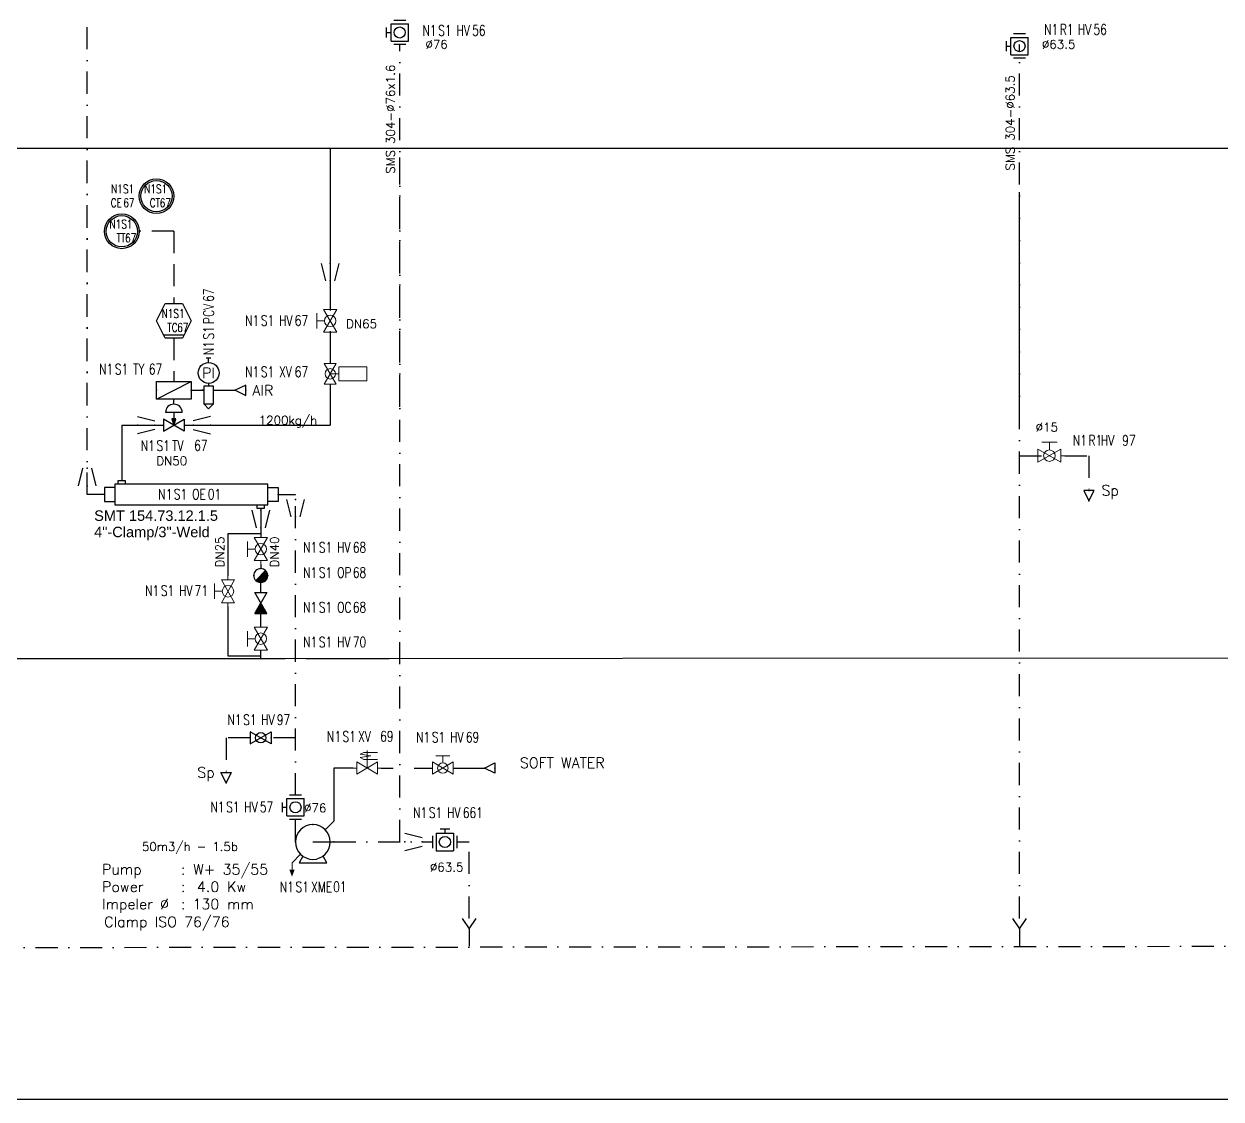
# Model space of a CAD drawing. Header units: inches. Extents: x 23270 to 25019, y 26221 to 27412.
# Drawn here: x 23969.8 to 24314.4, y 26220.9 to 26530.3 of the extents above; entities that cross this region are included whole.
import ezdxf
from ezdxf.enums import TextEntityAlignment as Align

# ---------------------------------------------------------------- set-up
doc = ezdxf.new("R2010")
doc.units = ezdxf.units.IN
doc.header["$MEASUREMENT"] = 0
for name, pattern in [('ACAD_ISO02W100', [15, 12, -3]), ('DASHDOT2', [12.7, 6.35, -3.175, 0, -3.175]), ('DASHED2', [9.525, 6.35, -3.175])]:
    doc.linetypes.add(name, pattern=pattern)
doc.layers.add('31 Equipment', color=7, linetype='Continuous', lineweight=9)
doc.layers.add('40 TXT Data', color=7, linetype='Continuous', lineweight=9)
for name, color, linetype in [('DIAMETRE', 7, 'Continuous'), ('ECHANGEURS', 7, 'Continuous'), ('LIAISON INSTRUMENTATION', 140, 'DASHED2'), ('MATERIEL-DIVERS', 7, 'Continuous'), ('POMPES', 7, 'Continuous'), ('REGUL', 140, 'DASHED2'), ('REPERES', 7, 'Continuous'), ('Skid', 5, 'Continuous'), ('techn-data', 7, 'Continuous'), ('TEXTES', 7, 'Continuous'), ('TUYAUTERIE-AIR INSTRUMENT', 3, 'Continuous'), ('TUYAUTERIE-EAU UTILITES FROIDE', 142, 'Continuous'), ('TUYAUTERIE-NEP', 4, 'DASHDOT2'), ('TUYAUTERIE-PROCESS', 30, 'Continuous'), ('TUYAUTERIE-VAPEUR INDUSTRIELLE', 231, 'Continuous'), ('TXT_ENG', 7, 'Continuous'), ('TXT_FR', 7, 'Continuous'), ('VANNES', 7, 'Continuous')]:
    doc.layers.add(name, color=color, linetype=linetype)
doc.layers.get('REPERES').off()
doc.styles.add('ROMANC', font='romanc')
doc.styles.add('ROMANS', font='ROMANS.SHX')
doc.styles.get("Standard").update_dxf_attribs({"font": 'arial.ttf'})

# ---------------------------------------------------------------- blocks, each defined once
blk = doc.blocks.new('CR')
at = {"color": 7}
for p, q in [((-2.5, 2.5), (2.5, 1.25)), ((2.5, 1.25), (2.5, 1.25)), ((2.5, -1.25), (-2.5, -2.5))]:
    blk.add_line(p, q, dxfattribs=at)
at = {"color": 7, "extrusion": (-1, 0, 0)}
blk.add_point((-2.5, 0), dxfattribs=at)
at = {"color": 7, "extrusion": (1, 0, 0)}
blk.add_point((2.5, 0), dxfattribs=at)
blk = doc.blocks.new('*X32')
at = {"color": 0}
for p, q in [((69.01, 247.98), (69.02, 248)), ((69.02, 247.95), (69.07, 248)), ((69.03, 247.92), (69.11, 248)), ((69.04, 247.88), (69.16, 248)), ((69.05, 247.85), (69.2, 248)), ((69.06, 247.81), (69.25, 248)), ((69.07, 247.78), (69.29, 248)), ((69.08, 247.75), (69.34, 248)), ((69.1, 247.71), (69.38, 248)), ((69.11, 247.68), (69.43, 248)), ((69.12, 247.65), (69.47, 248)), ((69.13, 247.61), (69.52, 248)), ((69.14, 247.58), (69.56, 248)), ((69.15, 247.54), (69.61, 248)), ((69.16, 247.51), (69.65, 248)), ((69.17, 247.48), (69.7, 248)), ((69.19, 247.44), (69.74, 248)), ((69.2, 247.41), (69.79, 248)), ((69.21, 247.38), (69.83, 248)), ((69.22, 247.34), (69.88, 248)), ((69.23, 247.31), (69.92, 248)), ((69.24, 247.28), (69.97, 248)), ((69.25, 247.24), (70.01, 248)), ((69.26, 247.21), (70.06, 248)), ((69.28, 247.17), (70.1, 248)), ((69.29, 247.14), (70.15, 248)), ((69.3, 247.11), (70.19, 248)), ((69.31, 247.07), (70.24, 248)), ((69.32, 247.04), (70.28, 248)), ((69.33, 247.01), (70.33, 248)), ((69.34, 246.97), (70.37, 248)), ((69.35, 246.94), (70.42, 248)), ((69.37, 246.9), (70.46, 248)), ((69.38, 246.87), (70.51, 248)), ((69.39, 246.84), (70.55, 248)), ((69.4, 246.8), (70.6, 248)), ((69.41, 246.77), (70.64, 248)), ((69.42, 246.74), (70.68, 248)), ((69.43, 246.7), (70.73, 248)), ((69.44, 246.67), (70.77, 248)), ((69.45, 246.64), (70.82, 248)), ((69.47, 246.6), (70.86, 248)), ((69.48, 246.57), (70.91, 248)), ((69.49, 246.53), (70.95, 248)), ((69.5, 246.5), (71, 248)), ((69.51, 246.47), (70.98, 247.93)), ((69.52, 246.43), (70.96, 247.87)), ((69.53, 246.4), (70.93, 247.8)), ((69.54, 246.37), (70.91, 247.73)), ((69.56, 246.33), (70.89, 247.66)), ((69.57, 246.3), (70.87, 247.6)), ((69.58, 246.26), (70.84, 247.53)), ((69.59, 246.23), (70.82, 247.46)), ((69.6, 246.2), (70.8, 247.4)), ((69.61, 246.16), (70.78, 247.33)), ((69.62, 246.13), (70.75, 247.26)), ((69.63, 246.1), (70.73, 247.19)), ((69.65, 246.06), (70.71, 247.13)), ((69.66, 246.03), (70.69, 247.06)), ((69.67, 246), (70.66, 246.99)), ((69.68, 245.96), (70.64, 246.92)), ((69.69, 245.93), (70.62, 246.86)), ((69.7, 245.89), (70.6, 246.79)), ((69.71, 245.86), (70.57, 246.72)), ((69.72, 245.83), (70.55, 246.65)), ((69.74, 245.79), (70.53, 246.59)), ((69.75, 245.76), (70.51, 246.52)), ((69.76, 245.73), (70.48, 246.45)), ((69.77, 245.69), (70.46, 246.38)), ((69.78, 245.66), (70.44, 246.32)), ((69.79, 245.63), (70.42, 246.25)), ((69.8, 245.59), (70.39, 246.18)), ((69.81, 245.56), (70.37, 246.12)), ((69.83, 245.52), (70.35, 246.05)), ((69.84, 245.49), (70.33, 245.98)), ((69.85, 245.46), (70.3, 245.91)), ((69.86, 245.42), (70.28, 245.85)), ((69.87, 245.39), (70.26, 245.78)), ((69.88, 245.36), (70.24, 245.71)), ((69.89, 245.32), (70.21, 245.64)), ((69.9, 245.29), (70.19, 245.58)), ((69.92, 245.25), (70.17, 245.51)), ((69.93, 245.22), (70.15, 245.44)), ((69.94, 245.19), (70.12, 245.37)), ((69.95, 245.15), (70.1, 245.31)), ((69.96, 245.12), (70.08, 245.24)), ((69.97, 245.09), (70.06, 245.17)), ((69.98, 245.05), (70.04, 245.11)), ((69.99, 245.02), (70.01, 245.04))]:
    blk.add_line(p, q, dxfattribs=at)
blk = doc.blocks.new('CVC')
at = {"color": 7}
for p, q in [((-2.4, 3.6), (-2.4, 3.6)), ((2.4, 3.6), (-2.4, 3.6)), ((0, 3.6), (0, 1.8)), ((3, -1.734), (-3, 1.734)), ((-3, -1.734), (3, 1.734)), ((-3, 1.734), (-3, -1.734)), ((-0.6, 1.8), (0, 0)), ((0.6, 1.8), (-0.6, 1.8)), ((0, 0), (0.6, 1.8)), ((3, 1.734), (3, -1.734))]:
    blk.add_line(p, q, dxfattribs=at)
blk.add_arc((0, 3.6), 2.4, 0, 180, dxfattribs=at)
at = {"color": 7, "xscale": 0.6000000000000001, "yscale": 0.6000000000000001, "zscale": 0.6000000000000001}
blk.add_blockref('*X32', (-42, -147), dxfattribs=at)
blk = doc.blocks.new('EP')
at = {"color": 7}
for p, q in [((-5, -2.5), (-5, 2.5)), ((-5, -2.5), (5, 2.5)), ((-5, 2.5), (5, 2.5)), ((5, 2.5), (5, -2.5)), ((5, -2.5), (-5, -2.5))]:
    blk.add_line(p, q, dxfattribs=at)
at = {"color": 7, "extrusion": (-1, 0, 0)}
blk.add_point((-5, 0), dxfattribs=at)
at = {"color": 7, "extrusion": (0, 1, 0)}
blk.add_point((0, 2.5), dxfattribs=at)
at = {"color": 7, "extrusion": (1, 0, 0)}
blk.add_point((5, 0), dxfattribs=at)
at = {"color": 7, "extrusion": (0, -1, 0)}
blk.add_point((0, -2.5), dxfattribs=at)
at = {"layer": 'REGUL', "color": 2}
for p in [(-5, 0), (0, 2.5), (5, 0), (0, -2.5)]:
    blk.add_point(p, dxfattribs=at)
at = {"layer": 'REGUL', "color": 7, "extrusion": (-1, 0, 0)}
blk.add_point((-5, 0), dxfattribs=at)
at = {"layer": 'REGUL', "color": 7, "extrusion": (0, 1, 0)}
blk.add_point((0, 2.5), dxfattribs=at)
at = {"layer": 'REGUL', "color": 7, "extrusion": (1, 0, 0)}
blk.add_point((5, 0), dxfattribs=at)
at = {"layer": 'REGUL', "color": 7, "extrusion": (0, -1, 0)}
blk.add_point((0, -2.5), dxfattribs=at)
blk = doc.blocks.new('INSTR-F-L-TT')
at = {"layer": 'MATERIEL-DIVERS'}
for radius in [5, 4.5]:
    blk.add_circle((0, 0), radius, dxfattribs=at)
blk = doc.blocks.new('INSTR-F-PLC-TC')
at = {"layer": 'MATERIEL-DIVERS', "color": 7, "lineweight": -3}
for p, q in [((-5, 0), (-2.5, 5)), ((-2.5, 5), (2.5, 5)), ((2.5, 5), (5, 0)), ((-2.5, -5), (-5, 0)), ((5, 0), (2.5, -5)), ((-3, -4), (3, -4)), ((2.5, -5), (-2.5, -5))]:
    blk.add_line(p, q, dxfattribs=at)
blk = doc.blocks.new('INSTR-F-L-CT')
at = {"layer": 'MATERIEL-DIVERS'}
for radius in [5, 4.5]:
    blk.add_circle((0, 0), radius, dxfattribs=at)
blk = doc.blocks.new('FLE23')
at = {"color": 7}
for p, q in [((0, -1.5), (0, 1.5)), ((0, 1.5), (3, 0)), ((3, 0), (0, -1.5))]:
    blk.add_line(p, q, dxfattribs=at)
at = {"layer": 'MATERIEL-DIVERS', "color": 2}
for p in [(0, 0), (3, 0)]:
    blk.add_point(p, dxfattribs=at)
at = {"layer": 'MATERIEL-DIVERS', "color": 7, "extrusion": (-1, 0, 0)}
blk.add_point((0, 0), dxfattribs=at)
at = {"layer": 'MATERIEL-DIVERS', "color": 7, "extrusion": (1, 0, 0)}
blk.add_point((3, 0), dxfattribs=at)
blk = doc.blocks.new('VALVBALL')
at = {"color": 7}
for p, q in [((-3, 1.734), (-3, -1.734)), ((-3, -1.734), (3, 1.734)), ((3, -1.734), (-3, 1.734)), ((3, 1.734), (3, -1.734))]:
    blk.add_line(p, q, dxfattribs=at)
blk.add_circle((0, 0), 1.5, dxfattribs=at)
at = {"color": 7, "extrusion": (-1, 0, 0)}
blk.add_point((-3, 0), dxfattribs=at)
at = {"color": 7, "extrusion": (1, 0, 0)}
blk.add_point((3, 0), dxfattribs=at)
blk = doc.blocks.new('TUBLISSE')
at = {"layer": 'MATERIEL-DIVERS'}
for p, q in [((4, 3), (4, 4)), ((4, 4), (6, 4)), ((6, 4), (6, 3)), ((3, 2), (0, 2)), ((0, 2), (0, -2)), ((47, 3), (3, 3)), ((3, 3), (3, -3)), ((47, -3), (47, 3)), ((47, 2), (50, 2)), ((50, 2), (50, -2)), ((0, -2), (3, -2)), ((3, -3), (47, -3)), ((44, -4), (44, -3)), ((46, -3), (46, -4)), ((50, -2), (47, -2)), ((46, -4), (44, -4))]:
    blk.add_line(p, q, dxfattribs=at)
at = {"layer": 'MATERIEL-DIVERS', "color": 7, "extrusion": (0, 1, 0)}
blk.add_point((5, 4), dxfattribs=at)
at = {"layer": 'MATERIEL-DIVERS', "color": 2}
for p in [(5, 4), (0, 0), (50, 0), (45, -4)]:
    blk.add_point(p, dxfattribs=at)
at = {"layer": 'MATERIEL-DIVERS', "color": 7, "extrusion": (-1, 0, 0)}
blk.add_point((0, 0), dxfattribs=at)
at = {"layer": 'MATERIEL-DIVERS', "color": 7, "extrusion": (1, 0, 0)}
blk.add_point((50, 0), dxfattribs=at)
at = {"layer": 'MATERIEL-DIVERS', "color": 7, "extrusion": (0, -1, 0)}
blk.add_point((45, -4), dxfattribs=at)
blk = doc.blocks.new('PUMPCENP')
at = {"color": 7}
for p, q in [((0, 0), (-6, 0)), ((-4.04, -6), (-2.93, -4.05)), ((3.99, -6), (-4.04, -6)), ((2.92, -4.06), (3.99, -6))]:
    blk.add_line(p, q, dxfattribs=at)
blk.add_circle((0, 0), 5, dxfattribs=at)
at = {"color": 7, "extrusion": (1, 0, 0)}
blk.add_point((0, 5), dxfattribs=at)
at = {"color": 7, "extrusion": (-1, 0, 0)}
blk.add_point((-6, 0), dxfattribs=at)
at = {"color": 7, "extrusion": (0, 1, 0)}
blk.add_point((5, 0), dxfattribs=at)
blk = doc.blocks.new('VALVBUTT A BRIDES')
at = {"layer": 'VANNES'}
for p, q in [((-1.4, 3.77), (1.4, 3.77)), ((0, 3.77), (0, 2.5)), ((-3.5, -1.73), (-3.5, 1.74)), ((-2.5, 2.5), (-2.5, -2.5)), ((-2.5, 2.5), (2.5, 2.5)), ((2.5, 2.5), (2.5, -2.5)), ((3.5, -1.73), (3.5, 1.74)), ((-2.5, -2.5), (2.5, -2.5))]:
    blk.add_line(p, q, dxfattribs=at)
blk.add_circle((0, 0), 1.6, dxfattribs=at)
blk = doc.blocks.new('DETR12MODIF')
at = {"layer": 'MATERIEL-DIVERS', "color": 7}
for p, q in [((-0.67, 9.33), (0.67, 9.33)), ((0, 8), (0, 9.33)), ((-1.33, 0), (-2, 0)), ((-1.33, -4), (-1.33, 1.33)), ((-1.33, 1.33), (1.33, 1.33)), ((1.33, 1.33), (1.33, -4)), ((1.33, 0), (2, 0)), ((-1.33, -4), (0, -5.33)), ((1.33, -4), (-1.33, -4)), ((0, -5.33), (1.33, -4))]:
    blk.add_line(p, q, dxfattribs=at)
at = {"layer": 'MATERIEL-DIVERS'}
blk.add_line((0, 2), (0, 1.33), dxfattribs=at)
blk.add_circle((0, 5), 3, dxfattribs=at)
at = {"layer": 'MATERIEL-DIVERS', "style": 'ROMANS'}
blk.add_text('PI', height=3, dxfattribs=at).set_placement((0, 5), align=Align.MIDDLE)
blk = doc.blocks.new('FLE23-A')
at = {"color": 7}
for p, q in [((0, 1.5), (-3, 0)), ((-3, 0), (0, -1.5)), ((0, -1.5), (0, 1.5))]:
    blk.add_line(p, q, dxfattribs=at)
at = {"layer": 'MATERIEL-DIVERS', "color": 7, "extrusion": (-1, 0, 0)}
blk.add_point((-3, 0), dxfattribs=at)
at = {"layer": 'MATERIEL-DIVERS', "color": 2}
for p in [(-3, 0), (0, 0)]:
    blk.add_point(p, dxfattribs=at)
at = {"layer": 'MATERIEL-DIVERS', "color": 7, "extrusion": (1, 0, 0)}
blk.add_point((0, 0), dxfattribs=at)
blk = doc.blocks.new('APV-VLVM-BALL-KHV+MF-1')
at = {"layer": '31 Equipment'}
for p, q in [((-2, 3.5), (2, 3.5)), ((0, 1.5), (0, 3.5)), ((-3, 1.734), (-3, -1.734)), ((-3, -1.734), (3, 1.734)), ((3, -1.734), (-3, 1.734)), ((3, 1.734), (3, -1.734))]:
    blk.add_line(p, q, dxfattribs=at)
at = {"layer": '31 Equipment', "ltscale": 38}
for p, q in [((-3, 0), (-4, 0)), ((3, 0), (4, 0))]:
    blk.add_line(p, q, dxfattribs=at)
at = {"layer": '31 Equipment'}
blk.add_circle((0, 0), 1.5, dxfattribs=at)
blk = doc.blocks.new('APV-PMP-GEN-FLUSH-1')
at = {"layer": '31 Equipment', "color": 7}
for p, q in [((-3.54, 3.54), (-6, 6)), ((5.99, -6), (3.53, -3.54))]:
    blk.add_line(p, q, dxfattribs=at)
at = {"layer": '31 Equipment', "linetype": 'ACAD_ISO02W100', "ltscale": 38}
blk.add_line((6, -6), (6, -8), dxfattribs=at)
at = {"layer": '31 Equipment'}
blk.add_lwpolyline([(6, -10, 0, 1.5, 0), (6, -8, 1.5, 1.5, 0)], format="xyseb", dxfattribs=at)
blk = doc.blocks.new('APV-VLV-SOLV-22-1')
at = {"layer": '31 Equipment', "linetype": 'ACAD_ISO02W100', "ltscale": 38}
for p, q in [((-1, 4.5), (-2, 4)), ((-2, 4), (1, 3.5)), ((-2, 3), (1, 3.5)), ((3, 4.5), (-1, 4.5)), ((0, 0), (0, 5)), ((-1, 2.5), (-2, 3)), ((3, 2.5), (-1, 2.5))]:
    blk.add_line(p, q, dxfattribs=at)
at = {"layer": '31 Equipment', "ltscale": 38}
for p, q in [((-3, 0), (-4, 0)), ((3, 0), (4, 0))]:
    blk.add_line(p, q, dxfattribs=at)
at = {"layer": '31 Equipment'}
for p, q in [((-3, 1.734), (-3, -1.734)), ((-3, -1.734), (3, 1.734)), ((3, -1.734), (-3, 1.734)), ((3, 1.734), (3, -1.734))]:
    blk.add_line(p, q, dxfattribs=at)
blk = doc.blocks.new('*X24')
at = {"color": 0}
for p, q in [((96.47, 162.96), (103.54, 170.03)), ((96.49, 162.94), (103.56, 170.01)), ((96.51, 162.92), (103.58, 169.99)), ((96.53, 162.9), (103.6, 169.97)), ((96.56, 162.88), (103.62, 169.94)), ((96.58, 162.85), (103.65, 169.92)), ((96.6, 162.83), (103.67, 169.9)), ((96.63, 162.81), (103.69, 169.87)), ((96.65, 162.79), (103.71, 169.85)), ((96.67, 162.77), (103.73, 169.83)), ((96.7, 162.75), (103.75, 169.8)), ((96.72, 162.73), (103.77, 169.78)), ((96.74, 162.7), (103.8, 169.76)), ((96.77, 162.68), (103.82, 169.73)), ((96.79, 162.66), (103.84, 169.71)), ((96.82, 162.64), (103.86, 169.68)), ((96.84, 162.62), (103.88, 169.66)), ((96.87, 162.6), (103.9, 169.63)), ((96.89, 162.58), (103.92, 169.61)), ((96.92, 162.56), (103.94, 169.58)), ((96.94, 162.54), (103.96, 169.56)), ((96.97, 162.52), (103.98, 169.53)), ((96.99, 162.5), (104, 169.51)), ((97.02, 162.49), (104.01, 169.48)), ((97.05, 162.47), (104.03, 169.45)), ((97.07, 162.45), (104.05, 169.43)), ((97.1, 162.43), (104.07, 169.4)), ((97.12, 162.41), (104.09, 169.38)), ((97.15, 162.39), (104.11, 169.35)), ((97.18, 162.37), (104.13, 169.32)), ((97.2, 162.36), (104.14, 169.3)), ((97.23, 162.34), (104.16, 169.27)), ((97.26, 162.32), (104.18, 169.24)), ((97.28, 162.3), (104.2, 169.22)), ((97.31, 162.28), (104.22, 169.19)), ((97.34, 162.27), (104.23, 169.16)), ((97.37, 162.25), (104.25, 169.13)), ((97.39, 162.23), (104.27, 169.11)), ((97.42, 162.22), (104.28, 169.08)), ((97.45, 162.2), (104.3, 169.05)), ((97.48, 162.18), (104.32, 169.02)), ((97.51, 162.17), (104.33, 168.99)), ((97.54, 162.15), (104.35, 168.96)), ((97.56, 162.13), (104.37, 168.94)), ((97.59, 162.12), (104.38, 168.91)), ((97.62, 162.1), (104.4, 168.88)), ((97.65, 162.09), (104.41, 168.85)), ((97.68, 162.07), (104.43, 168.82)), ((97.71, 162.05), (104.45, 168.79)), ((97.74, 162.04), (104.46, 168.76)), ((97.77, 162.02), (104.48, 168.73)), ((97.8, 162.01), (104.49, 168.7)), ((97.83, 161.99), (104.51, 168.67)), ((97.86, 161.98), (104.52, 168.64)), ((97.89, 161.97), (104.53, 168.61)), ((97.92, 161.95), (104.55, 168.58)), ((97.95, 161.94), (104.56, 168.55)), ((97.98, 161.92), (104.58, 168.52)), ((98.02, 161.91), (104.59, 168.48)), ((98.05, 161.9), (104.6, 168.45)), ((98.08, 161.88), (104.62, 168.42)), ((98.11, 161.87), (104.63, 168.39)), ((98.14, 161.86), (104.64, 168.36)), ((98.17, 161.84), (104.66, 168.33)), ((98.21, 161.83), (104.67, 168.29)), ((98.24, 161.82), (104.68, 168.26)), ((98.27, 161.81), (104.69, 168.23)), ((98.31, 161.8), (104.7, 168.19)), ((98.34, 161.78), (104.72, 168.16)), ((98.37, 161.77), (104.73, 168.13)), ((98.41, 161.76), (104.74, 168.09)), ((98.44, 161.75), (104.75, 168.06)), ((98.47, 161.74), (104.76, 168.03)), ((98.51, 161.73), (104.77, 167.99)), ((98.54, 161.72), (104.78, 167.96)), ((98.58, 161.71), (104.79, 167.92)), ((98.61, 161.7), (104.8, 167.89)), ((98.65, 161.69), (104.81, 167.85)), ((98.68, 161.68), (104.82, 167.82)), ((98.72, 161.67), (104.83, 167.78)), ((98.75, 161.66), (104.84, 167.75)), ((98.79, 161.65), (104.85, 167.71)), ((98.82, 161.64), (104.86, 167.68)), ((98.86, 161.63), (104.87, 167.64)), ((98.9, 161.62), (104.88, 167.6)), ((98.93, 161.62), (104.88, 167.57)), ((98.97, 161.61), (104.89, 167.53)), ((99.01, 161.6), (104.9, 167.49)), ((99.04, 161.59), (104.91, 167.46)), ((99.08, 161.58), (104.92, 167.42)), ((99.12, 161.58), (104.92, 167.38)), ((99.16, 161.57), (104.93, 167.34)), ((99.2, 161.56), (104.94, 167.3)), ((99.24, 161.56), (104.94, 167.26)), ((99.27, 161.55), (104.95, 167.23)), ((99.31, 161.55), (104.95, 167.19)), ((99.35, 161.54), (104.96, 167.15)), ((99.39, 161.54), (104.96, 167.11)), ((99.43, 161.53), (104.97, 167.07)), ((99.47, 161.53), (104.97, 167.03)), ((99.51, 161.52), (104.98, 166.99)), ((99.56, 161.52), (104.98, 166.94)), ((99.6, 161.52), (104.98, 166.9)), ((99.64, 161.51), (104.99, 166.86)), ((99.68, 161.51), (104.99, 166.82)), ((99.72, 161.51), (104.99, 166.78)), ((99.77, 161.51), (104.99, 166.73)), ((99.81, 161.5), (105, 166.69)), ((99.85, 161.5), (105, 166.65)), ((99.9, 161.5), (105, 166.6)), ((99.94, 161.5), (105, 166.56)), ((99.99, 161.5), (105, 166.51)), ((100.03, 161.5), (105, 166.47)), ((100.08, 161.5), (105, 166.42)), ((100.12, 161.5), (105, 166.38)), ((100.17, 161.5), (105, 166.33)), ((100.21, 161.5), (105, 166.29)), ((100.26, 161.51), (104.99, 166.24)), ((100.31, 161.51), (104.99, 166.19)), ((100.36, 161.51), (104.99, 166.14)), ((100.41, 161.52), (104.98, 166.09)), ((100.46, 161.52), (104.98, 166.04)), ((100.5, 161.53), (104.97, 166)), ((100.55, 161.53), (104.97, 165.95)), ((100.61, 161.54), (104.96, 165.89)), ((100.66, 161.54), (104.96, 165.84)), ((100.71, 161.55), (104.95, 165.79)), ((100.76, 161.56), (104.94, 165.74)), ((100.82, 161.57), (104.93, 165.68)), ((100.87, 161.58), (104.92, 165.63)), ((100.92, 161.59), (104.91, 165.58)), ((100.98, 161.6), (104.9, 165.52)), ((101.04, 161.61), (104.89, 165.46)), ((101.09, 161.62), (104.88, 165.41)), ((101.15, 161.63), (104.87, 165.35)), ((101.21, 161.65), (104.85, 165.29)), ((101.27, 161.66), (104.84, 165.23)), ((101.33, 161.68), (104.82, 165.17)), ((101.4, 161.7), (104.8, 165.1)), ((101.46, 161.72), (104.78, 165.04)), ((101.53, 161.74), (104.76, 164.97)), ((101.59, 161.76), (104.74, 164.91)), ((101.66, 161.78), (104.72, 164.84)), ((101.73, 161.81), (104.69, 164.77)), ((101.8, 161.84), (104.66, 164.7)), ((101.88, 161.87), (104.63, 164.62)), ((101.95, 161.9), (104.6, 164.55)), ((102.03, 161.93), (104.57, 164.47)), ((102.12, 161.97), (104.53, 164.38)), ((102.2, 162.01), (104.49, 164.3)), ((102.29, 162.06), (104.44, 164.21)), ((102.39, 162.11), (104.39, 164.11)), ((102.49, 162.16), (104.34, 164.01)), ((102.6, 162.23), (104.27, 163.9)), ((102.72, 162.31), (104.19, 163.78)), ((102.86, 162.4), (104.1, 163.64)), ((103.02, 162.52), (103.98, 163.48)), ((103.26, 162.71), (103.79, 163.24))]:
    blk.add_line(p, q, dxfattribs=at)
blk = doc.blocks.new('ST')
at = {"color": 7}
blk.add_line((-1.41, 1.42), (1.42, -1.41), dxfattribs=at)
for start, end in [(134.8377, 315.1619), (315.2431, 134.7569)]:
    blk.add_arc((0, 0), 2, start, end, dxfattribs=at)
at = {"color": 7, "extrusion": (-1, 0, 0)}
blk.add_point((-2, 0), dxfattribs=at)
at = {"color": 7, "extrusion": (0, 1, 0)}
blk.add_point((0, 2), dxfattribs=at)
at = {"color": 7, "extrusion": (1, 0, 0)}
blk.add_point((2, 0), dxfattribs=at)
at = {"color": 7, "extrusion": (0, -1, 0)}
blk.add_point((0, -2), dxfattribs=at)
at = {"color": 7, "xscale": -0.4, "yscale": 0.4, "zscale": 0.4}
blk.add_blockref('*X24', (40, -66.6), dxfattribs=at)
blk = doc.blocks.new('*X33')
at = {"color": 0}
for p, q in [((-1.24, 0), (-1.22, 0.01)), ((-1.22, -0.01), (-1.24, 0)), ((-1.19, -0.04), (-1.01, 0.13)), ((-1.01, -0.13), (-1.19, 0.04)), ((-1.13, -0.07), (-0.81, 0.26)), ((-0.81, -0.26), (-1.13, 0.07)), ((-1.07, -0.1), (-0.6, 0.38)), ((-0.6, -0.38), (-1.07, 0.1)), ((-1.02, -0.13), (-0.39, 0.5)), ((-0.39, -0.5), (-1.02, 0.13)), ((-0.96, -0.17), (-0.18, 0.62)), ((-0.18, -0.62), (-0.96, 0.17)), ((-0.9, -0.2), (0.03, 0.74)), ((0.03, -0.74), (-0.9, 0.2)), ((-0.85, -0.23), (0.24, 0.86)), ((0.24, -0.86), (-0.85, 0.23)), ((-0.79, -0.26), (0.45, 0.98)), ((0.45, -0.98), (-0.79, 0.26)), ((-0.74, -0.29), (0.66, 1.1)), ((0.66, -1.1), (-0.74, 0.29)), ((-0.68, -0.33), (0.87, 1.22)), ((0.87, -1.22), (-0.68, 0.33)), ((-0.62, -0.36), (1.08, 1.34)), ((1.08, -1.34), (-0.62, 0.36)), ((-0.57, -0.39), (1.28, 1.46)), ((1.28, -1.46), (-0.57, 0.39)), ((-0.51, -0.42), (1.49, 1.58)), ((1.49, -1.58), (-0.51, 0.42)), ((-0.46, -0.46), (1.7, 1.7)), ((1.7, -1.7), (-0.46, 0.46)), ((-0.4, -0.49), (1.91, 1.82)), ((1.91, -1.82), (-0.4, 0.49)), ((-0.34, -0.52), (2.12, 1.94)), ((2.12, -1.94), (-0.34, 0.52)), ((-0.29, -0.55), (2.33, 2.06)), ((2.33, -2.06), (-0.29, 0.55)), ((-0.23, -0.59), (2.54, 2.18)), ((2.54, -2.18), (-0.23, 0.59)), ((-0.18, -0.62), (2.75, 2.3)), ((2.75, -2.3), (-0.18, 0.62)), ((-0.12, -0.65), (2.96, 2.43)), ((2.96, -2.43), (-0.12, 0.65)), ((-0.06, -0.68), (3.16, 2.55)), ((3.16, -2.55), (-0.06, 0.68)), ((-0.01, -0.72), (3.37, 2.67)), ((3.37, -2.67), (-0.01, 0.72)), ((0.05, -0.75), (3.58, 2.79)), ((3.58, -2.79), (0.05, 0.75)), ((0.1, -0.78), (3.79, 2.91)), ((3.79, -2.91), (0.1, 0.78)), ((0.16, -0.81), (4, 3.03)), ((4, -3.03), (0.16, 0.81)), ((0.22, -0.84), (4.21, 3.15)), ((4.21, -3.15), (0.22, 0.84)), ((0.27, -0.88), (4.42, 3.27)), ((4.42, -3.27), (0.27, 0.88)), ((0.33, -0.91), (4.63, 3.39)), ((4.63, -3.39), (0.33, 0.91)), ((0.38, -0.94), (4.84, 3.51)), ((4.84, -3.51), (0.38, 0.94)), ((0.44, -0.97), (5, 3.59)), ((5, -3.59), (0.44, 0.97)), ((0.5, -1.01), (5, 3.5)), ((5, -3.5), (0.5, 1.01)), ((0.55, -1.04), (5, 3.41)), ((5, -3.41), (0.55, 1.04)), ((0.61, -1.07), (5, 3.32)), ((5, -3.32), (0.61, 1.07)), ((0.66, -1.1), (5, 3.23)), ((5, -3.23), (0.66, 1.1)), ((0.72, -1.14), (5, 3.14)), ((5, -3.14), (0.72, 1.14)), ((0.78, -1.17), (5, 3.06)), ((5, -3.06), (0.78, 1.17)), ((0.83, -1.2), (5, 2.97)), ((5, -2.97), (0.83, 1.2)), ((0.89, -1.23), (5, 2.88)), ((5, -2.88), (0.89, 1.23)), ((0.94, -1.27), (5, 2.79)), ((5, -2.79), (0.94, 1.27)), ((1, -1.3), (5, 2.7)), ((5, -2.7), (1, 1.3)), ((1.06, -1.33), (5, 2.61)), ((5, -2.61), (1.06, 1.33)), ((1.11, -1.36), (5, 2.53)), ((5, -2.53), (1.11, 1.36)), ((1.17, -1.39), (5, 2.44)), ((5, -2.44), (1.17, 1.39)), ((1.22, -1.43), (5, 2.35)), ((5, -2.35), (1.22, 1.43)), ((1.28, -1.46), (5, 2.26)), ((5, -2.26), (1.28, 1.46)), ((1.34, -1.49), (5, 2.17)), ((5, -2.17), (1.34, 1.49)), ((1.39, -1.52), (5, 2.08)), ((5, -2.08), (1.39, 1.52)), ((1.45, -1.56), (5, 1.99)), ((5, -1.99), (1.45, 1.56)), ((1.51, -1.59), (5, 1.91)), ((5, -1.91), (1.51, 1.59)), ((1.56, -1.62), (5, 1.82)), ((5, -1.82), (1.56, 1.62)), ((1.62, -1.65), (5, 1.73)), ((5, -1.73), (1.62, 1.65)), ((5, -1.64), (1.67, 1.69)), ((1.67, -1.69), (5, 1.64)), ((5, -1.55), (1.73, 1.72)), ((1.73, -1.72), (5, 1.55)), ((5, -1.46), (1.79, 1.75)), ((1.79, -1.75), (5, 1.46)), ((5, -1.38), (1.84, 1.78)), ((1.84, -1.78), (5, 1.38)), ((5, -1.29), (1.9, 1.81)), ((1.9, -1.81), (5, 1.29)), ((5, -1.2), (1.95, 1.85)), ((1.95, -1.85), (5, 1.2)), ((5, -1.11), (2.01, 1.88)), ((2.01, -1.88), (5, 1.11)), ((5, -1.02), (2.07, 1.91)), ((2.07, -1.91), (5, 1.02)), ((5, -0.93), (2.12, 1.94)), ((2.12, -1.94), (5, 0.93)), ((5, -0.85), (2.18, 1.98)), ((2.18, -1.98), (5, 0.85)), ((5, -0.76), (2.23, 2.01)), ((2.23, -2.01), (5, 0.76)), ((5, -0.67), (2.29, 2.04)), ((2.29, -2.04), (5, 0.67)), ((5, -0.58), (2.35, 2.07)), ((2.35, -2.07), (5, 0.58)), ((5, -0.49), (2.4, 2.11)), ((2.4, -2.11), (5, 0.49)), ((5, -0.4), (2.46, 2.14)), ((2.46, -2.14), (5, 0.4)), ((5, -0.32), (2.51, 2.17)), ((2.51, -2.17), (5, 0.32)), ((5, -0.23), (2.57, 2.2)), ((2.57, -2.2), (5, 0.23)), ((5, -0.14), (2.63, 2.24)), ((2.63, -2.24), (5, 0.14)), ((5, -0.05), (2.68, 2.27)), ((2.68, -2.27), (5, 0.05)), ((5, 0.04), (2.74, 2.3)), ((5, 0.13), (2.79, 2.33)), ((5, 0.21), (2.85, 2.36)), ((5, 0.3), (2.91, 2.4)), ((5, 0.39), (2.96, 2.43)), ((5, 0.48), (3.02, 2.46)), ((5, 0.57), (3.07, 2.49)), ((5, 0.66), (3.13, 2.53)), ((5, 0.75), (3.19, 2.56)), ((5, 0.83), (3.24, 2.59)), ((5, 0.92), (3.3, 2.62)), ((5, 1.01), (3.35, 2.66)), ((5, 1.1), (3.41, 2.69)), ((5, 1.19), (3.47, 2.72)), ((5, 1.28), (3.52, 2.75)), ((5, 1.36), (3.58, 2.79)), ((5, 1.45), (3.63, 2.82)), ((5, 1.54), (3.69, 2.85)), ((5, 1.63), (3.75, 2.88)), ((5, 1.72), (3.8, 2.91)), ((5, 1.81), (3.86, 2.95)), ((5, 1.89), (3.92, 2.98)), ((5, 1.98), (3.97, 3.01)), ((5, 2.07), (4.03, 3.04)), ((5, 2.16), (4.08, 3.08)), ((5, 2.25), (4.14, 3.11)), ((5, 2.34), (4.2, 3.14)), ((5, 2.42), (4.25, 3.17)), ((5, 2.51), (4.31, 3.21)), ((5, 2.6), (4.36, 3.24)), ((5, 2.69), (4.42, 3.27)), ((5, 2.78), (4.48, 3.3)), ((5, 2.87), (4.53, 3.33)), ((5, 2.95), (4.59, 3.37)), ((5, 3.04), (4.64, 3.4)), ((5, 3.13), (4.7, 3.43)), ((5, 3.22), (4.76, 3.46)), ((5, 3.31), (4.81, 3.5)), ((5, 3.4), (4.87, 3.53)), ((5, 3.49), (4.92, 3.56)), ((5, 3.57), (4.98, 3.59)), ((2.74, -2.3), (5, -0.04)), ((2.79, -2.33), (5, -0.13)), ((2.85, -2.36), (5, -0.21)), ((2.91, -2.4), (5, -0.3)), ((2.96, -2.43), (5, -0.39)), ((3.02, -2.46), (5, -0.48)), ((3.07, -2.49), (5, -0.57)), ((3.13, -2.53), (5, -0.66)), ((3.19, -2.56), (5, -0.75)), ((3.24, -2.59), (5, -0.83)), ((3.3, -2.62), (5, -0.92)), ((3.35, -2.66), (5, -1.01)), ((3.41, -2.69), (5, -1.1)), ((3.47, -2.72), (5, -1.19)), ((3.52, -2.75), (5, -1.28)), ((3.58, -2.79), (5, -1.36)), ((3.63, -2.82), (5, -1.45)), ((3.69, -2.85), (5, -1.54)), ((3.75, -2.88), (5, -1.63)), ((3.8, -2.91), (5, -1.72)), ((3.86, -2.95), (5, -1.81)), ((3.92, -2.98), (5, -1.89)), ((3.97, -3.01), (5, -1.98)), ((4.03, -3.04), (5, -2.07)), ((4.08, -3.08), (5, -2.16)), ((4.14, -3.11), (5, -2.25)), ((4.2, -3.14), (5, -2.34)), ((4.25, -3.17), (5, -2.42)), ((4.31, -3.21), (5, -2.51)), ((4.36, -3.24), (5, -2.6)), ((4.42, -3.27), (5, -2.69)), ((4.48, -3.3), (5, -2.78)), ((4.53, -3.33), (5, -2.87)), ((4.59, -3.37), (5, -2.95)), ((4.64, -3.4), (5, -3.04)), ((4.7, -3.43), (5, -3.13)), ((4.76, -3.46), (5, -3.22)), ((4.81, -3.5), (5, -3.31)), ((4.87, -3.53), (5, -3.4)), ((4.92, -3.56), (5, -3.49)), ((4.98, -3.59), (5, -3.57))]:
    blk.add_line(p, q, dxfattribs=at)
blk = doc.blocks.new('NRVS')
at = {"color": 7}
for p, q in [((-3, -1.73), (-3, 1.73)), ((3, 1.73), (-3, -1.73)), ((-3, 1.73), (3, -1.73)), ((3, -1.73), (3, 1.73))]:
    blk.add_line(p, q, dxfattribs=at)
at = {"color": 7, "extrusion": (1, 0, 0)}
blk.add_point((3, 0), dxfattribs=at)
at = {"color": 7, "extrusion": (-1, 0, 0)}
blk.add_point((-3, 0), dxfattribs=at)
at = {"color": 7, "xscale": 0.4801664355062404, "yscale": 0.4801664355062404, "zscale": 0.4801664355062404}
blk.add_blockref('*X33', (0.6, 0), dxfattribs=at)
blk = doc.blocks.new('APV-VLV-BALL-KHV+MF-3')
at = {"layer": '31 Equipment', "ltscale": 38}
for p, q in [((-3, 0), (-4, 0)), ((0, 0), (0, 2.5)), ((3, 0), (4, 0))]:
    blk.add_line(p, q, dxfattribs=at)
at = {"layer": '31 Equipment'}
for p, q in [((-3, 1.734), (-3, -1.734)), ((-3, -1.734), (3, 1.734)), ((3, -1.734), (-3, 1.734)), ((3, 1.734), (3, -1.734))]:
    blk.add_line(p, q, dxfattribs=at)
at = {"layer": '31 Equipment', "ltscale": 38}
blk.add_lwpolyline([(-2, 2.5), (2, 2.5), (2, 10.5), (-2, 10.5)], close=True, dxfattribs=at)
at = {"layer": '31 Equipment'}
blk.add_circle((0, 0), 1.5, dxfattribs=at)
blk = doc.blocks.new('REPNORM')
at = {"layer": 'TEXTES', "style": 'ROMANS', "width": 0.75}
for tag, p in [('ZONE', (-9.75, -1.25)), ('SOUSZONE', (-5.25, -1.25)), ('ELEMENT', (0, -1.25)), ('NUM', (4.5, -1.25))]:
    blk.add_attdef(tag, p, '', height=3, dxfattribs=at)
blk = doc.blocks.new('REPNORM1')
at = {"layer": 'TEXTES', "style": 'ROMANS', "width": 0.75}
for tag, p in [('ZONE', (-9.75, -1.25)), ('SOUSZONE', (-5.25, -1.25)), ('ELEMENT', (-0.75, -1.25)), ('NUM', (5.59, -1.22))]:
    blk.add_attdef(tag, p, '', height=3, dxfattribs=at)
blk = doc.blocks.new('REPINS2')
at = {"layer": 'TEXTES', "style": 'ROMANS', "width": 0.7}
for tag, p in [('ZONE', (-3.35, 0.8)), ('SOUSZONE', (0.05, 0.8)), ('NUM', (0.7, -2.6))]:
    blk.add_attdef(tag, p, '', height=2.5, dxfattribs=at)
blk.add_attdef('ELEMENT', text='', height=2.5, dxfattribs=at).set_placement((-1.56, -2.59), align=Align.CENTER)
blk = doc.blocks.new('REPINS')
at = {"layer": 'TEXTES', "style": 'ROMANS', "width": 0.75}
for tag, p in [('ZONE', (-3.3, 1)), ('SOUSZONE', (0.1, 1)), ('NUM', (0.2, -3))]:
    blk.add_attdef(tag, p, '', height=2.5, dxfattribs=at)
blk.add_attdef('ELEMENT', text='', height=2.5, dxfattribs=at).set_placement((-0.2, -3), align=Align.RIGHT)
blk = doc.blocks.new('TEXT-PUMP_caract_ANGLAIS')
at = {"layer": 'techn-data', "style": 'ROMANS'}
for s, p in [('Pump', (-22, 9)), ('Power', (-22, 4)), ('Kw', (14, 4)), ('Impeler %%C', (-22, -1)), ('mm', (14, -1))]:
    blk.add_text(s, height=3, dxfattribs=at).set_placement(p)
for p in [(2, 9), (2, 4), (2, -1)]:
    blk.add_text(':', height=3, dxfattribs=at).set_placement(p, align=Align.RIGHT)
blk.add_attdef('Type', (4.23, 9), '', height=3, dxfattribs=at)
for tag, p in [('Pui', (11.76, 4)), ('Dia', (11.76, -1))]:
    blk.add_attdef(tag, text='', height=3, dxfattribs=at).set_placement(p, align=Align.RIGHT)

msp = doc.modelspace()

# ---------------------------------------------------------------- linework, layer by layer
at = {"layer": 'LIAISON INSTRUMENTATION'}
for p, q in [((24012.95, 26470.67), (24002.95, 26470.67)), ((24012.95, 26470.67), (24012.95, 26449.86)), ((24012.95, 26439.86), (24012.95, 26427.36))]:
    msp.add_line(p, q, dxfattribs=at)
at = {"layer": 'MATERIEL-DIVERS'}
msp.add_line((24012.95, 26420.86), (24012.95, 26422.36), dxfattribs=at)
at = {"layer": 'Skid'}
msp.add_lwpolyline([(23280.37, 26220.87), (24692.51, 26220.87), (24692.51, 26403.84), (25019.02, 26403.84)], dxfattribs=at)
at = {"layer": 'TUYAUTERIE-AIR INSTRUMENT'}
for p, q in [((24017.95, 26424.86), (24021.61, 26424.86)), ((24024.95, 26424.86), (24030.61, 26424.86))]:
    msp.add_line(p, q, dxfattribs=at)
at = {"layer": 'TUYAUTERIE-EAU UTILITES FROIDE'}
for p, q in [((24064.59, 26316.15), (24058.95, 26316.15)), ((24058.95, 26316.15), (24058.95, 26300.86)), ((24072.59, 26316.15), (24076.1, 26316.15)), ((24082.1, 26316.15), (24087.36, 26316.15)), ((24093.36, 26316.15), (24102.36, 26316.15))]:
    msp.add_line(p, q, dxfattribs=at)
at = {"layer": 'TUYAUTERIE-NEP'}
for p, q in [((23987.95, 26420.63), (23987.95, 26948.8)), ((24077.95, 26420.09), (24077.95, 26524.35)), ((24256.35, 26420.09), (24256.35, 26524.35)), ((23987.95, 26394.86), (23987.95, 26490.88)), ((24077.95, 26294.86), (24077.95, 26491.86)), ((24256.35, 26272.86), (24256.35, 26481.86)), ((24256.35, 26406.05), (24263.35, 26406.05)), ((24269.35, 26406.05), (24276.35, 26406.05)), ((24276.35, 26406.05), (24276.35, 26396.07)), ((23992.95, 26394.86), (23987.95, 26394.86)), ((24042.95, 26394.86), (24047.95, 26394.86)), ((24047.95, 26308.36), (24047.95, 26394.86)), ((24034.95, 26324.86), (24027.95, 26324.86)), ((24027.95, 26324.86), (24027.95, 26314.88)), ((24047.95, 26324.86), (24040.95, 26324.86)), ((24047.95, 26294.86), (24047.95, 26301.36)), ((24058.95, 26294.86), (24087.45, 26294.86)), ((24094.45, 26294.86), (24097.95, 26294.86)), ((24097.95, 26272.86), (24097.95, 26294.86)), ((24095.95, 26272.86), (24097.95, 26269.86)), ((24097.95, 26269.86), (24099.95, 26272.86)), ((24254.35, 26272.86), (24256.35, 26269.86)), ((24256.35, 26269.86), (24258.35, 26272.86)), ((24097.95, 26269.86), (24097.95, 26264.86)), ((24256.35, 26269.86), (24256.35, 26264.86)), ((23537.95, 26264.08), (24325, 26264.86))]:
    msp.add_line(p, q, dxfattribs=at)
at = {"layer": 'TUYAUTERIE-VAPEUR INDUSTRIELLE'}
for p, q in [((24812.57, 26494.5), (23876.79, 26494.5)), ((24057.95, 26494.5), (24057.95, 26447.86)), ((24057.95, 26441.86), (24057.95, 26432.6)), ((24057.95, 26426.6), (24057.95, 26414.86)), ((23997.95, 26414.86), (24009.95, 26414.86)), ((23997.95, 26414.86), (23997.95, 26398.86)), ((24015.95, 26414.86), (24057.95, 26414.86)), ((24037.95, 26390.86), (24037.95, 26382.47)), ((24037.95, 26383.57), (24028.52, 26383.57)), ((24028.52, 26383.57), (24028.52, 26371.42)), ((24037.95, 26374.77), (24037.95, 26373.55)), ((24037.95, 26366.67), (24037.95, 26369.55)), ((24028.52, 26362.62), (24028.52, 26348.47)), ((24037.95, 26356.67), (24037.95, 26360.67)), ((24037.95, 26347.57), (24037.95, 26350.07)), ((24044.95, 26347.57), (23902.41, 26347.57)), ((24467.21, 26347.89), (23904.21, 26347.57)), ((24028.52, 26348.47), (24037.95, 26348.47)), ((24074.95, 26347.57), (24050.95, 26347.57))]:
    msp.add_line(p, q, dxfattribs=at)

# ---------------------------------------------------------------- block references
at = {"layer": '31 Equipment', "rotation": 270}
msp.add_blockref('APV-VLV-BALL-KHV+MF-3', (24057.95, 26429.6), dxfattribs=at)
at = {"layer": '31 Equipment'}
for name, p in [('APV-VLV-SOLV-22-1', (24068.59, 26316.15)), ('APV-VLVM-BALL-KHV+MF-1', (24090.36, 26316.15))]:
    msp.add_blockref(name, p, dxfattribs=at)
at = {"layer": '31 Equipment', "xscale": -1}
msp.add_blockref('APV-PMP-GEN-FLUSH-1', (24052.95, 26294.86), dxfattribs=at)
at = {"layer": 'ECHANGEURS'}
msp.add_blockref('TUBLISSE', (23992.95, 26394.86), dxfattribs=at)
at = {"layer": 'MATERIEL-DIVERS'}
for name, p in [('INSTR-F-L-CT', (24007.92, 26480.75)), ('INSTR-F-L-TT', (23997.95, 26470.63)), ('INSTR-F-PLC-TC', (24012.95, 26444.86)), ('DETR12MODIF', (24022.95, 26424.86)), ('EP', (24012.95, 26424.86)), ('FLE23-A', (24033.61, 26424.86)), ('CR', (24004.95, 26414.86)), ('CR', (24081.95, 26294.86))]:
    msp.add_blockref(name, p, dxfattribs=at)
for name, p, rotation in [('CR', (24057.95, 26458.86), 270), ('ST', (24037.95, 26371.55), 90), ('FLE23', (24105.36, 26316.15), 180), ('FLE23', (24027.95, 26314.86), 270)]:
    msp.add_blockref(name, p, dxfattribs=dict(at, rotation=rotation))
at = {"layer": 'MATERIEL-DIVERS', "xscale": -1}
msp.add_blockref('CR', (24020.95, 26414.86), dxfattribs=at)
at = {"layer": 'MATERIEL-DIVERS', "xscale": -1, "rotation": 90}
msp.add_blockref('FLE23', (24276.35, 26396.05), dxfattribs=at)
at = {"layer": 'POMPES', "xscale": -1}
msp.add_blockref('PUMPCENP', (24052.95, 26294.86), dxfattribs=at)
at = {"layer": 'REPERES'}
for name, p, values in [('REPNORM', (24094.27, 26528.17), {'ZONE': 'N1', 'SOUSZONE': 'S1', 'ELEMENT': 'HV', 'NUM': '56'}), ('REPNORM', (24273.17, 26528.46), {'ZONE': 'N1', 'SOUSZONE': 'R1', 'ELEMENT': 'HV', 'NUM': '56'}), ('REPINS', (23998.18, 26480.57), {'ZONE': 'N1', 'SOUSZONE': 'S1', 'ELEMENT': 'CE', 'NUM': '67'}), ('REPNORM', (24043.21, 26444.69), {'ZONE': 'N1', 'SOUSZONE': 'S1', 'ELEMENT': 'HV', 'NUM': '67'}), ('REPNORM', (24001.21, 26430.69), {'ZONE': 'N1', 'SOUSZONE': 'S1', 'ELEMENT': 'TY', 'NUM': '67'}), ('REPNORM', (24043.21, 26429.93), {'ZONE': 'N1', 'SOUSZONE': 'S1', 'ELEMENT': 'XV', 'NUM': '67'}), ('REPNORM1', (24013.21, 26408.69), {'ZONE': 'N1', 'SOUSZONE': 'S1', 'ELEMENT': 'TV', 'NUM': '67'}), ('REPNORM', (24018.21, 26394.69), {'ZONE': 'N1', 'SOUSZONE': 'S1', 'ELEMENT': 'OE', 'NUM': '01'}), ('REPNORM', (24059.91, 26379.39), {'ZONE': 'N1', 'SOUSZONE': 'S1', 'ELEMENT': 'HV', 'NUM': '68'}), ('REPNORM', (24014.42, 26366.96), {'ZONE': 'N1', 'SOUSZONE': 'S1', 'ELEMENT': 'HV', 'NUM': '71'}), ('REPNORM', (24059.91, 26362.15), {'ZONE': 'N1', 'SOUSZONE': 'S1', 'ELEMENT': 'OC', 'NUM': '68'}), ('REPNORM', (24059.91, 26352.15), {'ZONE': 'N1', 'SOUSZONE': 'S1', 'ELEMENT': 'HV', 'NUM': '70'}), ('REPNORM', (24038.1, 26329.79), {'ZONE': 'N1', 'SOUSZONE': 'S1', 'ELEMENT': 'HV', 'NUM': '97'}), ('REPNORM1', (24066.76, 26324.98), {'ZONE': 'N1', 'SOUSZONE': 'S1', 'ELEMENT': 'XV', 'NUM': '69'}), ('REPNORM', (24092.44, 26324.76), {'ZONE': 'N1', 'SOUSZONE': 'S1', 'ELEMENT': 'HV', 'NUM': '69'}), ('REPNORM', (24033.21, 26304.69), {'ZONE': 'N1', 'SOUSZONE': 'S1', 'ELEMENT': 'HV', 'NUM': '57'}), ('REPNORM', (24091.59, 26303.05), {'ZONE': 'N1', 'SOUSZONE': 'S1', 'ELEMENT': 'HV', 'NUM': '661'}), ('REPNORM1', (24053.21, 26281.69), {'ZONE': 'N1', 'SOUSZONE': 'S1', 'ELEMENT': 'XME', 'NUM': '01'})]:
    msp.add_blockref(name, p, dxfattribs=at).add_auto_attribs(values)
ref = msp.add_blockref('REPINS2', (24008.18, 26480.57), dxfattribs=at)
ref.add_attrib('ZONE', 'N1', (24004.38, 26481.57), dxfattribs={"layer": 'TEXTES', "height": 2.5, "style": 'ROMANS', "width": 0.75})
ref.add_attrib('SOUSZONE', 'S1', (24007.78, 26481.57), dxfattribs={"layer": 'TEXTES', "height": 2.5, "style": 'ROMANS', "width": 0.75})
ref.add_attrib('ELEMENT', 'CT', dxfattribs={"layer": 'TEXTES', "height": 2.5, "style": 'ROMANS', "width": 0.75}).set_placement((24008.98, 26477.57), align=Align.RIGHT)
ref.add_attrib('NUM', '67', (24008.88, 26477.57), dxfattribs={"layer": 'TEXTES', "height": 2.5, "style": 'ROMANS', "width": 0.75})
ref = msp.add_blockref('REPINS2', (23998.21, 26470.46), dxfattribs=at)
ref.add_attrib('ZONE', 'N1', (23994.41, 26471.46), dxfattribs={"layer": 'TEXTES', "height": 2.5, "style": 'ROMANS', "width": 0.75})
ref.add_attrib('SOUSZONE', 'S1', (23997.81, 26471.46), dxfattribs={"layer": 'TEXTES', "height": 2.5, "style": 'ROMANS', "width": 0.75})
ref.add_attrib('ELEMENT', 'TT', dxfattribs={"layer": 'TEXTES', "height": 2.5, "style": 'ROMANS', "width": 0.75}).set_placement((23999.01, 26467.46), align=Align.RIGHT)
ref.add_attrib('NUM', '67', (23998.91, 26467.46), dxfattribs={"layer": 'TEXTES', "height": 2.5, "style": 'ROMANS', "width": 0.75})
for name, p, rotation, values in [('REPNORM1', (24023.21, 26444.69), 90.00007601981083, {'ZONE': 'N1', 'SOUSZONE': 'S1', 'ELEMENT': 'PCV', 'NUM': '67'}), ('REPNORM', (24059.91, 26372.15), 7.60198108306356e-05, {'ZONE': 'N1', 'SOUSZONE': 'S1', 'ELEMENT': 'OP', 'NUM': '68'})]:
    msp.add_blockref(name, p, dxfattribs=dict(at, rotation=rotation)).add_auto_attribs(values)
ref = msp.add_blockref('REPINS2', (24013.21, 26444.69), dxfattribs=at)
ref.add_attrib('ZONE', 'N1', (24009.41, 26445.69), dxfattribs={"layer": 'TEXTES', "height": 2.5, "style": 'ROMANS', "width": 0.75})
ref.add_attrib('SOUSZONE', 'S1', (24012.81, 26445.69), dxfattribs={"layer": 'TEXTES', "height": 2.5, "style": 'ROMANS', "width": 0.75})
ref.add_attrib('ELEMENT', 'TC', dxfattribs={"layer": 'TEXTES', "height": 2.5, "style": 'ROMANS', "width": 0.75}).set_placement((24014.01, 26441.69), align=Align.RIGHT)
ref.add_attrib('NUM', '67', (24013.91, 26441.69), dxfattribs={"layer": 'TEXTES', "height": 2.5, "style": 'ROMANS', "width": 0.75})
ref = msp.add_blockref('REPNORM', (24281.43, 26410.19), dxfattribs=at)
ref.add_attrib('ZONE', 'N1', (24271.68, 26408.94), dxfattribs={"layer": 'TEXTES', "height": 3, "style": 'ROMANS', "width": 0.75})
ref.add_attrib('SOUSZONE', 'R1', (24276.18, 26408.94), dxfattribs={"layer": 'TEXTES', "height": 3, "style": 'ROMANS', "width": 0.75})
ref.add_attrib('ELEMENT', 'HV', (24279.79, 26408.94), dxfattribs={"layer": 'TEXTES', "height": 3, "style": 'ROMANS', "width": 0.75})
ref.add_attrib('NUM', '97', (24285.93, 26408.94), dxfattribs={"layer": 'TEXTES', "height": 3, "style": 'ROMANS', "width": 0.75})
at = {"layer": 'TUYAUTERIE-NEP'}
for name, p, rotation in [('VALVBUTT A BRIDES', (24256.35, 26523.92), 90), ('CR', (23987.95, 26399.91), 89.99999999999999), ('CR', (24047.95, 26390.93), 270), ('CR', (24037.95, 26387.82), 270)]:
    msp.add_blockref(name, p, dxfattribs=dict(at, rotation=rotation))
at = {"layer": 'TUYAUTERIE-NEP', "xscale": -1.099999999999909, "yscale": 1.099999999999909, "zscale": 1.1, "rotation": 90}
for p in [(24057.95, 26444.86), (24037.95, 26379.17), (24028.52, 26367.02), (24037.95, 26353.37)]:
    msp.add_blockref('APV-VLVM-BALL-KHV+MF-1', p, dxfattribs=at)
at = {"layer": 'TUYAUTERIE-NEP', "xscale": -1.099999999999909, "yscale": 1.099999999999909, "zscale": 1.1}
msp.add_blockref('APV-VLVM-BALL-KHV+MF-1', (24264.95, 26406.05), dxfattribs=at)
at = {"layer": 'TUYAUTERIE-PROCESS'}
msp.add_blockref('TEXT-PUMP_caract_ANGLAIS', (24014.25, 26276.48), dxfattribs=at).add_auto_attribs({'Dia': '130', 'Pui': '4.0', 'Type': 'W+ 35/55'})
at = {"layer": 'VANNES'}
for name, p, rotation in [('VALVBUTT A BRIDES', (24077.95, 26527.85), 90), ('NRVS', (24037.95, 26363.67), 270), ('VALVBUTT A BRIDES', (24047.95, 26304.86), 90)]:
    msp.add_blockref(name, p, dxfattribs=dict(at, rotation=rotation))
for name, p in [('CVC', (24012.95, 26414.86)), ('VALVBALL', (24037.95, 26324.86)), ('VALVBUTT A BRIDES', (24090.95, 26294.86))]:
    msp.add_blockref(name, p, dxfattribs=at)

# ---------------------------------------------------------------- texts
at = {"layer": '40 TXT Data', "style": 'ROMANS'}
for s, p in [('DN65', (24062.52, 26442.75)), ('DN50', (24007.89, 26403.29))]:
    msp.add_text(s, height=2.5, dxfattribs=at).set_placement(p)
for s, p in [('DN25', (24027.45, 26373.89)), ('DN40', (24043.16, 26373.89))]:
    msp.add_text(s, height=2.5, rotation=90, dxfattribs=at).set_placement(p)
at = {"layer": 'DIAMETRE'}
for s, p in [('SMT 154.73.12.1.5', (23990, 26387.29)), ('4"-Clamp/3"-Weld ', (23990, 26382.59))]:
    msp.add_text(s, height=3, dxfattribs=at).set_placement(p)
at = {"layer": 'techn-data', "style": 'ROMANS'}
for s, p in [('%%C76', (24088.57, 26524.44)), ('%%C63.5', (24267.62, 26524.44)), ('%%C15', (24264.21, 26414.25)), ('%%C76', (24053.64, 26304.65)), ('%%C63.5', (24091.46, 26287.64))]:
    msp.add_text(s, height=2.5, dxfattribs=at).set_placement(p, align=Align.MIDDLE_CENTER)
for s, p in [('SMS 304-%%C76x1.6', (24075.27, 26502.89)), ('SMS 304-%%C63.5', (24253.67, 26501.83))]:
    msp.add_text(s, height=2.5, rotation=90, dxfattribs=at).set_placement(p, align=Align.MIDDLE_CENTER)
at = {"layer": 'techn-data', "color": 1, "style": 'ROMANS'}
msp.add_text('1200kg/h', height=2.5, dxfattribs=at).set_placement((24045.78, 26416.23), align=Align.MIDDLE_CENTER)
at = {"layer": 'techn-data', "style": 'ROMANS'}
msp.add_text('50m3/h - 1.5b', height=2.5, dxfattribs=at).set_placement((24003.75, 26292.27))
at = {"layer": 'TXT_ENG'}
for s, style, p in [('AIR', 'ROMANS', (24038.56, 26424.86)), ('Sp', 'ROMANC', (24282.44, 26395.58)), ('Sp', 'ROMANC', (24022.2, 26314.39))]:
    msp.add_text(s, height=3, dxfattribs=dict(at, style=style)).set_placement(p, align=Align.MIDDLE)
at = {"layer": 'TXT_ENG', "style": 'ROMANS'}
msp.add_text('SOFT WATER', height=3, dxfattribs=at).set_placement((24124.75, 26316.15), align=Align.CENTER)
at = {"layer": 'TXT_FR', "style": 'ROMANS'}
msp.add_text('Clamp ISO 76/76', height=3, dxfattribs=at).set_placement((23992.88, 26270.36))

doc.saveas('drawing.dxf')
